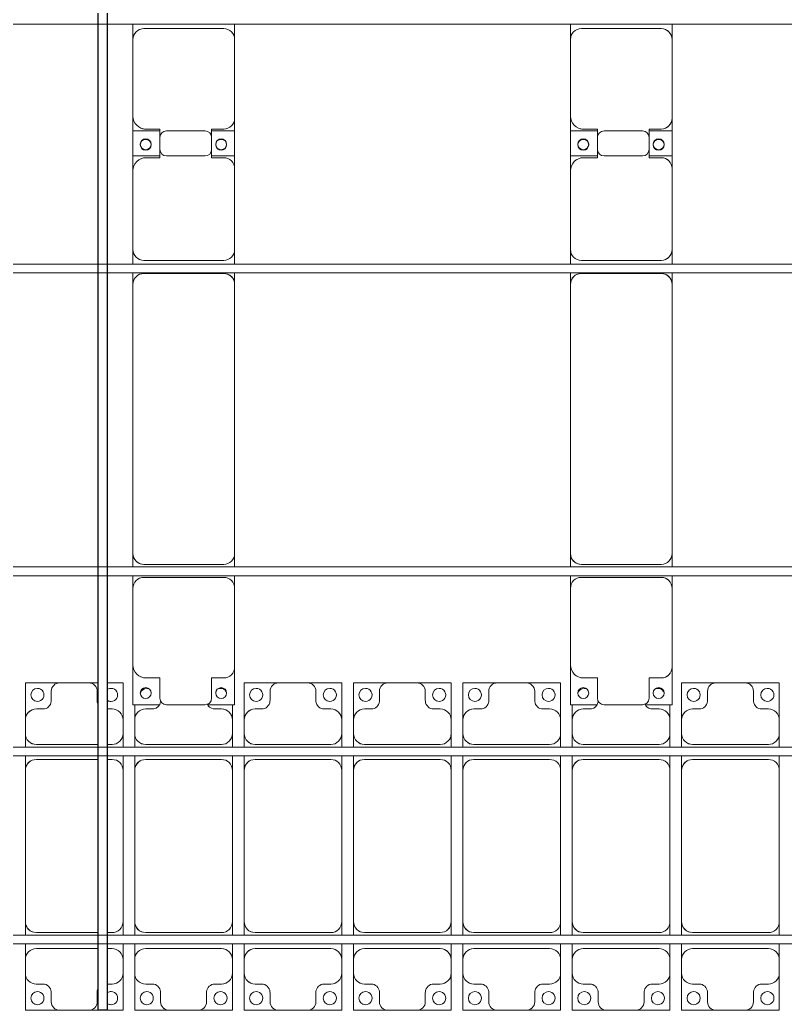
# Model space of a CAD drawing. Header units: millimetres. Extents: x -147246 to 112336, y -213734 to -86506.
# Drawn here: x -104865 to -101366, y -169394 to -164865 of the extents above; entities that cross this region are included whole.
import ezdxf

# ---------------------------------------------------------------- set-up
doc = ezdxf.new("R2010")
doc.units = ezdxf.units.MM
doc.layers.add('A-GENM', color=13, linetype='Continuous', lineweight=9)
doc.layers.add('S-BEAM', color=12, linetype='Continuous', lineweight=9)

# ---------------------------------------------------------------- blocks, each defined once
blk = doc.blocks.new('Dầm C52 - Dầm C52-18789-BỐ TRÍ KHUNG KẾT CẤU BÈ PIN 05')
at = {"layer": 'S-BEAM', "color": 1}
blk.add_line((-74474.3, 20), (74474.3, 20), dxfattribs=at)
blk = doc.blocks.new('Dầm C52 - Dầm C52-18790-BỐ TRÍ KHUNG KẾT CẤU BÈ PIN 05')
at = {"layer": 'S-BEAM', "color": 1}
for p, q in [((-74474.3, 20), (74474.3, 20)), ((74474.3, -20), (-74474.3, -20))]:
    blk.add_line(p, q, dxfattribs=at)
blk = doc.blocks.new('Dầm C52 - Hộp 40x60-38180-BỐ TRÍ KHUNG KẾT CẤU BÈ PIN 05')
at = {"layer": 'S-BEAM', "color": 3, "lineweight": 25}
for p, q in [((-38419.7, 20), (38419.7, 20)), ((38419.7, 20), (38419.7, -20)), ((38419.7, -20), (-38419.7, -20))]:
    blk.add_line(p, q, dxfattribs=at)
blk = doc.blocks.new('Dai phao do pin - DẢI PHAO ĐỠ PIN-36380-BỐ TRÍ KHUNG KẾT CẤU BÈ PIN 05')
at = {"layer": 'A-GENM', "color": 7}
for p, q in [((-1312.2, 241.6), (-1129.7, 241.6)), ((-1312.2, 120.4), (-1312.2, 241.6)), ((-779.7, 241.6), (-1129.7, 241.6)), ((-779.7, 241.6), (-721.9, 241.6)), ((-681.9, 241.6), (-620.3, 241.6)), ((610.3, 241.6), (-620.3, 241.6)), ((610.3, 241.6), (663.1, 241.6)), ((703.1, 241.6), (769.7, 241.6)), ((1129.7, 241.6), (769.7, 241.6)), ((1129.7, 241.6), (1312.2, 241.6)), ((1197.8, 241.6), (1380.3, 241.6)), ((1197.8, 118.2), (1197.8, 241.6)), ((1312.2, 241.6), (1312.2, 118.2)), ((1730.3, 241.6), (1380.3, 241.6)), ((1730.3, 241.6), (1800.5, 241.6)), ((-1189.7, 181.6), (-1189.7, 118.2)), ((-729.7, -173.4), (-729.7, 191.6)), ((-670.3, 191.6), (-670.3, -173.4)), ((660.3, -173.4), (660.3, 191.6)), ((719.7, 191.6), (719.7, -173.4)), ((1189.7, 118.2), (1189.7, 181.6)), ((1320.3, 181.6), (1320.3, 118.2)), ((1780.3, -173.4), (1780.3, 191.6)), ((-1189.7, 118.2), (-1282.2, 118.2)), ((1282.2, 118.2), (1189.7, 118.2)), ((1320.3, 118.2), (1227.8, 118.2)), ((-1312.2, 88.2), (-1312.2, -88.2)), ((1197.8, 88.2), (1197.8, -88.2)), ((1312.2, -88.2), (1312.2, 88.2)), ((-1312.2, -223.4), (-1312.2, -100.4)), ((-1282.2, -118.2), (-1189.7, -118.2)), ((-1189.7, -118.2), (-1189.7, -173.4)), ((1189.7, -173.4), (1189.7, -118.2)), ((1189.7, -118.2), (1282.2, -118.2)), ((1197.8, -223.4), (1197.8, -118.2)), ((1227.8, -118.2), (1320.3, -118.2)), ((1312.2, -118.2), (1312.2, -223.4)), ((1320.3, -118.2), (1320.3, -173.4)), ((-1139.7, -223.4), (-1312.2, -223.4)), ((-1139.7, -223.4), (-779.7, -223.4)), ((-721.9, -223.4), (-779.7, -223.4)), ((-620.3, -223.4), (-681.9, -223.4)), ((-620.3, -223.4), (610.3, -223.4)), ((663.1, -223.4), (610.3, -223.4)), ((769.7, -223.4), (703.1, -223.4)), ((769.7, -223.4), (1139.7, -223.4)), ((1312.2, -223.4), (1139.7, -223.4)), ((1370.3, -223.4), (1197.8, -223.4)), ((1370.3, -223.4), (1730.3, -223.4)), ((1800.5, -223.4), (1730.3, -223.4))]:
    blk.add_line(p, q, dxfattribs=at)
for centre, radius, start, end in [((-1129.7, 181.6), 60, 90, 180), ((-779.7, 191.6), 50, 360, 90), ((-779.7, 191.6), 50, 360, 45), ((-620.3, 191.6), 50, 90, 180), ((-620.3, 191.6), 50, 105, 180), ((610.3, 191.6), 50, 360, 90), ((610.3, 191.6), 50, 15, 90), ((769.7, 191.6), 50, 90, 180), ((769.7, 191.6), 50, 135, 180), ((1129.7, 181.6), 60, 360, 90), ((1380.3, 181.6), 60, 90, 180), ((1730.3, 191.6), 50, 360, 90), ((1730.3, 191.6), 50, 360, 45), ((-1258.6, 183.2), 25, 0, 180), ((-1258.6, 183.2), 25, 180, 360), ((-1129.7, 181.6), 60, 150, 180), ((1129.7, 181.6), 60, 360, 30), ((1248.6, 183.2), 25, 360, 180), ((1248.6, 183.2), 25, 180, 0), ((1251.4, 183.2), 25, 0, 180), ((1251.4, 183.2), 25, 180, 360), ((1380.3, 181.6), 60, 150, 180), ((-1282.2, 88.2), 30, 90, 180), ((1227.8, 88.2), 30, 90, 180), ((1282.2, 88.2), 30, 360, 90), ((-1282.2, -88.2), 30, 180, 270), ((1227.8, -88.2), 30, 180, 270), ((1282.2, -88.2), 30, 270, 360), ((-1282.2, -88.2), 30, 210, 240), ((-1258.6, -161.8), 25, 0, 180), ((-1258.6, -161.8), 25, 180, 0), ((-1258.6, -161.8), 25, 75, 90), ((-1139.7, -173.4), 50, 180, 270), ((-1139.7, -173.4), 50, 180, 225), ((-779.7, -173.4), 50, 270, 360), ((-779.7, -173.4), 50, 315, 360), ((-620.3, -173.4), 50, 180, 270), ((-620.3, -173.4), 50, 180, 270), ((610.3, -173.4), 50, 270, 360), ((610.3, -173.4), 50, 285, 360), ((769.7, -173.4), 50, 180, 270), ((769.7, -173.4), 50, 180, 225), ((1139.7, -173.4), 50, 270, 360), ((1139.7, -173.4), 50, 315, 360), ((1248.6, -161.8), 25, 0, 180), ((1248.6, -161.8), 25, 180, 360), ((1251.4, -161.8), 25, 0, 180), ((1251.4, -161.8), 25, 180, 0), ((1370.3, -173.4), 50, 180, 270), ((1370.3, -173.4), 50, 180, 225), ((1730.3, -173.4), 50, 270, 360), ((1730.3, -173.4), 50, 315, 360)]:
    blk.add_arc(centre, radius, start, end, dxfattribs=at)
blk = doc.blocks.new('Dai phao do pin - DẢI PHAO ĐỠ PIN-36411-BỐ TRÍ KHUNG KẾT CẤU BÈ PIN 05')
at = {"layer": 'A-GENM', "color": 7}
for p, q in [((-1312.2, 241.6), (-1129.7, 241.6)), ((-1312.2, 120.4), (-1312.2, 241.6)), ((-779.7, 241.6), (-1129.7, 241.6)), ((-779.7, 241.6), (-721.9, 241.6)), ((-681.9, 241.6), (-620.3, 241.6)), ((610.3, 241.6), (-620.3, 241.6)), ((610.3, 241.6), (663.1, 241.6)), ((703.1, 241.6), (769.7, 241.6)), ((1129.7, 241.6), (769.7, 241.6)), ((1129.7, 241.6), (1312.2, 241.6)), ((1197.8, 241.6), (1380.3, 241.6)), ((1197.8, 118.2), (1197.8, 241.6)), ((1312.2, 241.6), (1312.2, 118.2)), ((1730.3, 241.6), (1380.3, 241.6)), ((1730.3, 241.6), (1800.5, 241.6)), ((-1189.7, 181.6), (-1189.7, 118.2)), ((-729.7, -173.4), (-729.7, 191.6)), ((-670.3, 191.6), (-670.3, -173.4)), ((660.3, -173.4), (660.3, 191.6)), ((719.7, 191.6), (719.7, -173.4)), ((1189.7, 118.2), (1189.7, 181.6)), ((1320.3, 181.6), (1320.3, 118.2)), ((1780.3, -173.4), (1780.3, 191.6)), ((-1189.7, 118.2), (-1282.2, 118.2)), ((1282.2, 118.2), (1189.7, 118.2)), ((1320.3, 118.2), (1227.8, 118.2)), ((-1312.2, 88.2), (-1312.2, -88.2)), ((1197.8, 88.2), (1197.8, -88.2)), ((1312.2, -88.2), (1312.2, 88.2)), ((-1312.2, -223.4), (-1312.2, -100.4)), ((-1282.2, -118.2), (-1189.7, -118.2)), ((-1189.7, -118.2), (-1189.7, -173.4)), ((1189.7, -173.4), (1189.7, -118.2)), ((1189.7, -118.2), (1282.2, -118.2)), ((1197.8, -223.4), (1197.8, -118.2)), ((1227.8, -118.2), (1320.3, -118.2)), ((1312.2, -118.2), (1312.2, -223.4)), ((1320.3, -118.2), (1320.3, -173.4)), ((-1139.7, -223.4), (-1312.2, -223.4)), ((-1139.7, -223.4), (-779.7, -223.4)), ((-721.9, -223.4), (-779.7, -223.4)), ((-620.3, -223.4), (-681.9, -223.4)), ((-620.3, -223.4), (610.3, -223.4)), ((663.1, -223.4), (610.3, -223.4)), ((769.7, -223.4), (703.1, -223.4)), ((769.7, -223.4), (1139.7, -223.4)), ((1312.2, -223.4), (1139.7, -223.4)), ((1370.3, -223.4), (1197.8, -223.4)), ((1370.3, -223.4), (1730.3, -223.4)), ((1800.5, -223.4), (1730.3, -223.4))]:
    blk.add_line(p, q, dxfattribs=at)
for centre, radius, start, end in [((-1129.7, 181.6), 60, 90, 180), ((-779.7, 191.6), 50, 360, 90), ((-779.7, 191.6), 50, 360, 45), ((-620.3, 191.6), 50, 90, 180), ((-620.3, 191.6), 50, 105, 180), ((610.3, 191.6), 50, 360, 90), ((610.3, 191.6), 50, 15, 90), ((769.7, 191.6), 50, 90, 180), ((769.7, 191.6), 50, 135, 180), ((1129.7, 181.6), 60, 360, 90), ((1380.3, 181.6), 60, 90, 180), ((1730.3, 191.6), 50, 360, 90), ((1730.3, 191.6), 50, 360, 45), ((-1258.6, 183.2), 25, 0, 180), ((-1258.6, 183.2), 25, 180, 360), ((-1129.7, 181.6), 60, 150, 180), ((1129.7, 181.6), 60, 360, 30), ((1248.6, 183.2), 25, 360, 180), ((1248.6, 183.2), 25, 180, 0), ((1251.4, 183.2), 25, 0, 180), ((1251.4, 183.2), 25, 180, 360), ((1380.3, 181.6), 60, 150, 180), ((-1282.2, 88.2), 30, 90, 180), ((1227.8, 88.2), 30, 90, 180), ((1282.2, 88.2), 30, 360, 90), ((-1282.2, -88.2), 30, 180, 270), ((1227.8, -88.2), 30, 180, 270), ((1282.2, -88.2), 30, 270, 360), ((-1282.2, -88.2), 30, 210, 240), ((-1258.6, -161.8), 25, 0, 180), ((-1258.6, -161.8), 25, 180, 0), ((-1258.6, -161.8), 25, 75, 90), ((-1139.7, -173.4), 50, 180, 270), ((-1139.7, -173.4), 50, 180, 225), ((-779.7, -173.4), 50, 270, 360), ((-779.7, -173.4), 50, 315, 360), ((-620.3, -173.4), 50, 180, 270), ((-620.3, -173.4), 50, 180, 270), ((610.3, -173.4), 50, 270, 360), ((610.3, -173.4), 50, 285, 360), ((769.7, -173.4), 50, 180, 270), ((769.7, -173.4), 50, 180, 225), ((1139.7, -173.4), 50, 270, 360), ((1139.7, -173.4), 50, 315, 360), ((1248.6, -161.8), 25, 0, 180), ((1248.6, -161.8), 25, 180, 360), ((1251.4, -161.8), 25, 0, 180), ((1251.4, -161.8), 25, 180, 0), ((1370.3, -173.4), 50, 180, 270), ((1370.3, -173.4), 50, 180, 225), ((1730.3, -173.4), 50, 270, 360), ((1730.3, -173.4), 50, 315, 360)]:
    blk.add_arc(centre, radius, start, end, dxfattribs=at)
blk = doc.blocks.new('Dai phaodi lai - DẢI PHAO ĐI LẠI-37321-BỐ TRÍ KHUNG KẾT CẤU BÈ PIN 05')
at = {"layer": 'A-GENM', "color": 7}
for p, q in [((35276.8, 748.4), (35433.1, 748.4)), ((35276.8, 579.3), (35276.8, 748.4)), ((35566.9, 748.4), (35433.1, 748.4)), ((35566.9, 748.4), (35609.3, 748.4)), ((35650, 748.4), (35723.2, 748.4)), ((35723.2, 748.4), (35723.2, 579.3)), ((36276.8, 748.4), (36433.1, 748.4)), ((36276.8, 579.3), (36276.8, 748.4)), ((36566.9, 748.4), (36433.1, 748.4)), ((36566.9, 748.4), (36723.2, 748.4)), ((36723.2, 748.4), (36723.2, 579.3)), ((36776.8, 748.4), (36933.1, 748.4)), ((36776.8, 579.3), (36776.8, 748.4)), ((37066.9, 748.4), (36933.1, 748.4)), ((37066.9, 748.4), (37223.2, 748.4)), ((37223.2, 748.4), (37223.2, 579.3)), ((37276.8, 748.4), (37433.1, 748.4)), ((37276.8, 579.3), (37276.8, 748.4)), ((37566.9, 748.4), (37433.1, 748.4)), ((37566.9, 748.4), (37723.2, 748.4)), ((37723.2, 748.4), (37723.2, 579.3)), ((38276.8, 748.4), (38433.1, 748.4)), ((38276.8, 579.3), (38276.8, 748.4)), ((38566.9, 748.4), (38433.1, 748.4)), ((38566.9, 748.4), (38723.2, 748.4)), ((38723.2, 748.4), (38723.2, 579.3)), ((35395.1, 710.4), (35395.1, 670.7)), ((35604.9, 670.7), (35604.9, 710.4)), ((36395.1, 710.4), (36395.1, 670.7)), ((36604.9, 670.7), (36604.9, 710.4)), ((36895.1, 710.4), (36895.1, 670.7)), ((37104.9, 670.7), (37104.9, 710.4)), ((37395.1, 710.4), (37395.1, 670.7)), ((37604.9, 670.7), (37604.9, 710.4)), ((38395.1, 710.4), (38395.1, 670.7)), ((38604.9, 670.7), (38604.9, 710.4)), ((35776.8, 579.3), (35776.8, 648.9)), ((36223.2, 649.2), (36223.2, 579.3)), ((37776.8, 579.3), (37776.8, 648.9)), ((38223.2, 649.2), (38223.2, 579.3)), ((35364.3, 629.3), (35326.8, 629.3)), ((35673.2, 629.3), (35650, 629.3)), ((35864.3, 629.3), (35826.8, 629.3)), ((36173.2, 629.3), (36135.7, 629.3)), ((36364.3, 629.3), (36326.8, 629.3)), ((36673.2, 629.3), (36635.7, 629.3)), ((36864.3, 629.3), (36826.8, 629.3)), ((37173.2, 629.3), (37135.7, 629.3)), ((37364.3, 629.3), (37326.8, 629.3)), ((37673.2, 629.3), (37635.7, 629.3)), ((37864.3, 629.3), (37826.8, 629.3)), ((38173.2, 629.3), (38135.7, 629.3)), ((38364.3, 629.3), (38326.8, 629.3)), ((38673.2, 629.3), (38635.7, 629.3)), ((35276.8, 579.3), (35276.8, 516.7)), ((35723.2, 516.7), (35723.2, 579.3)), ((35776.8, 579.3), (35776.8, 516.7)), ((36223.2, 516.7), (36223.2, 579.3)), ((36276.8, 579.3), (36276.8, 516.7)), ((36723.2, 516.7), (36723.2, 579.3)), ((36776.8, 579.3), (36776.8, 516.7)), ((37223.2, 516.7), (37223.2, 579.3)), ((37276.8, 579.3), (37276.8, 516.7)), ((37723.2, 516.7), (37723.2, 579.3)), ((37776.8, 579.3), (37776.8, 516.7)), ((38223.2, 516.7), (38223.2, 579.3)), ((38276.8, 579.3), (38276.8, 516.7)), ((38723.2, 516.7), (38723.2, 579.3)), ((35276.8, 455.1), (35276.8, 516.7)), ((35723.2, 516.7), (35723.2, 455.1)), ((35776.8, 455.1), (35776.8, 516.7)), ((36223.2, 516.7), (36223.2, 455.1)), ((36276.8, 455.1), (36276.8, 516.7)), ((36723.2, 516.7), (36723.2, 455.1)), ((36776.8, 455.1), (36776.8, 516.7)), ((37223.2, 516.7), (37223.2, 455.1)), ((37276.8, 455.1), (37276.8, 516.7)), ((37723.2, 516.7), (37723.2, 455.1)), ((37776.8, 455.1), (37776.8, 516.7)), ((38223.2, 516.7), (38223.2, 455.1)), ((38276.8, 455.1), (38276.8, 516.7)), ((38723.2, 516.7), (38723.2, 455.1)), ((35326.8, 466.7), (35609.3, 466.7)), ((35650, 466.7), (35673.2, 466.7)), ((35826.8, 466.7), (36173.2, 466.7)), ((36326.8, 466.7), (36673.2, 466.7)), ((36826.8, 466.7), (37173.2, 466.7)), ((37326.8, 466.7), (37673.2, 466.7)), ((37826.8, 466.7), (38173.2, 466.7)), ((38326.8, 466.7), (38673.2, 466.7)), ((35276.8, 348.3), (35276.8, 415.1)), ((35723.2, 415.1), (35723.2, 348.3)), ((35776.8, 348.3), (35776.8, 415.1)), ((36223.2, 415.1), (36223.2, 348.3)), ((36276.8, 348.3), (36276.8, 415.1)), ((36723.2, 415.1), (36723.2, 348.3)), ((36776.8, 348.3), (36776.8, 415.1)), ((37223.2, 415.1), (37223.2, 348.3)), ((37276.8, 348.3), (37276.8, 415.1)), ((37723.2, 415.1), (37723.2, 348.3)), ((37776.8, 348.3), (37776.8, 415.1)), ((38223.2, 415.1), (38223.2, 348.3)), ((38276.8, 348.3), (38276.8, 415.1)), ((38723.2, 415.1), (38723.2, 348.3)), ((35609.3, 398.3), (35326.8, 398.3)), ((35673.2, 398.3), (35650, 398.3)), ((36173.2, 398.3), (35826.8, 398.3)), ((36673.2, 398.3), (36326.8, 398.3)), ((37173.2, 398.3), (36826.8, 398.3)), ((37673.2, 398.3), (37326.8, 398.3)), ((38173.2, 398.3), (37826.8, 398.3)), ((38673.2, 398.3), (38326.8, 398.3)), ((35276.8, 348.3), (35276.8, -343.3)), ((35723.2, -343.3), (35723.2, 348.3)), ((35776.8, 348.3), (35776.8, -343.3)), ((36223.2, -343.3), (36223.2, 348.3)), ((36276.8, 348.3), (36276.8, -343.3)), ((36723.2, -343.3), (36723.2, 348.3)), ((36776.8, 348.3), (36776.8, -343.3)), ((37223.2, -343.3), (37223.2, 348.3)), ((37276.8, 348.3), (37276.8, -343.3)), ((37723.2, -343.3), (37723.2, 348.3)), ((37776.8, 348.3), (37776.8, -343.3)), ((38223.2, -343.3), (38223.2, 348.3)), ((38276.8, 348.3), (38276.8, -343.3)), ((38723.2, -343.3), (38723.2, 348.3)), ((35276.8, -404.9), (35276.8, -343.3)), ((35723.2, -343.3), (35723.2, -404.9)), ((35776.8, -404.9), (35776.8, -343.3)), ((36223.2, -343.3), (36223.2, -404.9)), ((36276.8, -404.9), (36276.8, -343.3)), ((36723.2, -343.3), (36723.2, -404.9)), ((36776.8, -404.9), (36776.8, -343.3)), ((37223.2, -343.3), (37223.2, -404.9)), ((37276.8, -404.9), (37276.8, -343.3)), ((37723.2, -343.3), (37723.2, -404.9)), ((37776.8, -404.9), (37776.8, -343.3)), ((38223.2, -343.3), (38223.2, -404.9)), ((38276.8, -404.9), (38276.8, -343.3)), ((38723.2, -343.3), (38723.2, -404.9)), ((35326.8, -393.3), (35609.3, -393.3)), ((35650, -393.3), (35673.2, -393.3)), ((35826.8, -393.3), (36173.2, -393.3)), ((36326.8, -393.3), (36673.2, -393.3)), ((36826.8, -393.3), (37173.2, -393.3)), ((37326.8, -393.3), (37673.2, -393.3)), ((37826.8, -393.3), (38173.2, -393.3)), ((38326.8, -393.3), (38673.2, -393.3)), ((35276.8, -516.7), (35276.8, -444.9)), ((35723.2, -444.9), (35723.2, -516.7)), ((35776.8, -516.7), (35776.8, -444.9)), ((36223.2, -444.9), (36223.2, -516.7)), ((36276.8, -516.7), (36276.8, -444.9)), ((36723.2, -444.9), (36723.2, -516.7)), ((36776.8, -516.7), (36776.8, -444.9)), ((37223.2, -444.9), (37223.2, -516.7)), ((37276.8, -516.7), (37276.8, -444.9)), ((37723.2, -444.9), (37723.2, -516.7)), ((37776.8, -516.7), (37776.8, -444.9)), ((38223.2, -444.9), (38223.2, -516.7)), ((38276.8, -516.7), (38276.8, -444.9)), ((38723.2, -444.9), (38723.2, -516.7)), ((35609.3, -466.7), (35326.8, -466.7)), ((35673.2, -466.7), (35650, -466.7)), ((36173.2, -466.7), (35826.8, -466.7)), ((36673.2, -466.7), (36326.8, -466.7)), ((37173.2, -466.7), (36826.8, -466.7)), ((37673.2, -466.7), (37326.8, -466.7)), ((38173.2, -466.7), (37826.8, -466.7)), ((38673.2, -466.7), (38326.8, -466.7)), ((35276.8, -516.7), (35276.8, -579.3)), ((35723.2, -579.3), (35723.2, -516.7)), ((35776.8, -516.7), (35776.8, -579.3)), ((36223.2, -579.3), (36223.2, -516.7)), ((36276.8, -516.7), (36276.8, -579.3)), ((36723.2, -579.3), (36723.2, -516.7)), ((36776.8, -516.7), (36776.8, -579.3)), ((37223.2, -579.3), (37223.2, -516.7)), ((37276.8, -516.7), (37276.8, -579.3)), ((37723.2, -579.3), (37723.2, -516.7)), ((37776.8, -516.7), (37776.8, -579.3)), ((38223.2, -579.3), (38223.2, -516.7)), ((38276.8, -516.7), (38276.8, -579.3)), ((38723.2, -579.3), (38723.2, -516.7)), ((35276.8, -748.4), (35276.8, -579.3)), ((35723.2, -579.3), (35723.2, -748.4)), ((35776.8, -748.4), (35776.8, -579.3)), ((36223.2, -579.3), (36223.2, -748.4)), ((36276.8, -748.4), (36276.8, -579.3)), ((36723.2, -579.3), (36723.2, -748.4)), ((36776.8, -748.4), (36776.8, -579.3)), ((37223.2, -579.3), (37223.2, -748.4)), ((37276.8, -748.4), (37276.8, -579.3)), ((37723.2, -579.3), (37723.2, -748.4)), ((37776.8, -748.4), (37776.8, -579.3)), ((38223.2, -579.3), (38223.2, -748.4)), ((38276.8, -748.4), (38276.8, -579.3)), ((38723.2, -579.3), (38723.2, -748.4)), ((35326.8, -629.3), (35364.3, -629.3)), ((35650, -629.3), (35673.2, -629.3)), ((35826.8, -629.3), (35864.3, -629.3)), ((36135.7, -629.3), (36173.2, -629.3)), ((36326.8, -629.3), (36364.3, -629.3)), ((36635.7, -629.3), (36673.2, -629.3)), ((36826.8, -629.3), (36864.3, -629.3)), ((37135.7, -629.3), (37173.2, -629.3)), ((37326.8, -629.3), (37364.3, -629.3)), ((37635.7, -629.3), (37673.2, -629.3)), ((37826.8, -629.3), (37864.3, -629.3)), ((38135.7, -629.3), (38173.2, -629.3)), ((38326.8, -629.3), (38364.3, -629.3)), ((38635.7, -629.3), (38673.2, -629.3)), ((35395.1, -670.7), (35395.1, -710.4)), ((35604.9, -710.4), (35604.9, -670.7)), ((35895.1, -670.7), (35895.1, -710.4)), ((36104.9, -710.4), (36104.9, -670.7)), ((36395.1, -670.7), (36395.1, -710.4)), ((36604.9, -710.4), (36604.9, -670.7)), ((36895.1, -670.7), (36895.1, -710.4)), ((37104.9, -710.4), (37104.9, -670.7)), ((37395.1, -670.7), (37395.1, -710.4)), ((37604.9, -710.4), (37604.9, -670.7)), ((37895.1, -670.7), (37895.1, -710.4)), ((38104.9, -710.4), (38104.9, -670.7)), ((38395.1, -670.7), (38395.1, -710.4)), ((38604.9, -710.4), (38604.9, -670.7)), ((35433.1, -748.4), (35276.8, -748.4)), ((35433.1, -748.4), (35566.9, -748.4)), ((35609.3, -748.4), (35566.9, -748.4)), ((35723.2, -748.4), (35650, -748.4)), ((35933.1, -748.4), (35776.8, -748.4)), ((35933.1, -748.4), (36066.9, -748.4)), ((36223.2, -748.4), (36066.9, -748.4)), ((36433.1, -748.4), (36276.8, -748.4)), ((36433.1, -748.4), (36566.9, -748.4)), ((36723.2, -748.4), (36566.9, -748.4)), ((36933.1, -748.4), (36776.8, -748.4)), ((36933.1, -748.4), (37066.9, -748.4)), ((37223.2, -748.4), (37066.9, -748.4)), ((37433.1, -748.4), (37276.8, -748.4)), ((37433.1, -748.4), (37566.9, -748.4)), ((37723.2, -748.4), (37566.9, -748.4)), ((37933.1, -748.4), (37776.8, -748.4)), ((37933.1, -748.4), (38066.9, -748.4)), ((38223.2, -748.4), (38066.9, -748.4)), ((38433.1, -748.4), (38276.8, -748.4)), ((38433.1, -748.4), (38566.9, -748.4)), ((38723.2, -748.4), (38566.9, -748.4))]:
    blk.add_line(p, q, dxfattribs=at)
for centre, radius, start, end in [((35433.1, 710.4), 38, 90, 180), ((35433.1, 710.4), 38, 90, 135), ((35566.9, 710.4), 38, 360, 90), ((35566.9, 710.4), 38, 45, 90), ((36433.1, 710.4), 38, 90, 180), ((36433.1, 710.4), 38, 90, 135), ((36566.9, 710.4), 38, 0, 90), ((36566.9, 710.4), 38, 45, 90), ((36933.1, 710.4), 38, 90, 180), ((36933.1, 710.4), 38, 90, 135), ((37066.9, 710.4), 38, 0, 90), ((37066.9, 710.4), 38, 45, 90), ((37433.1, 710.4), 38, 90, 180), ((37433.1, 710.4), 38, 90, 135), ((37566.9, 710.4), 38, 360, 90), ((37566.9, 710.4), 38, 45, 90), ((38433.1, 710.4), 38, 90, 180), ((38433.1, 710.4), 38, 90, 135), ((38566.9, 710.4), 38, 0, 90), ((38566.9, 710.4), 38, 45, 90), ((35331.6, 693.3), 30, 90, 270), ((35331.6, 693.3), 30, 270, 90), ((35668.4, 693.3), 30, 90, 120), ((35668.4, 693.3), 30, 270, 90), ((35831.6, 693.3), 30, 90, 165), ((35831.6, 693.3), 30, 75, 90), ((36168.4, 693.3), 30, 90, 118.4531), ((36168.4, 693.3), 30, 30, 90), ((36331.6, 693.3), 30, 90, 270), ((36331.6, 693.3), 30, 270, 90), ((36668.4, 693.3), 30, 90, 270), ((36668.4, 693.3), 30, 270, 90), ((36831.6, 693.3), 30, 90, 270), ((36831.6, 693.3), 30, 270, 90), ((37168.4, 693.3), 30, 90, 270), ((37168.4, 693.3), 30, 270, 90), ((37331.6, 693.3), 30, 90, 270), ((37331.6, 693.3), 30, 270, 90), ((37668.4, 693.3), 30, 90, 270), ((37668.4, 693.3), 30, 270, 90), ((37831.6, 693.3), 30, 90, 165), ((37831.6, 693.3), 30, 75, 90), ((38168.4, 693.3), 30, 90, 118.4531), ((38168.4, 693.3), 30, 30, 90), ((38331.6, 693.3), 30, 90, 270), ((38331.6, 693.3), 30, 270, 90), ((38668.4, 693.3), 30, 90, 270), ((38668.4, 693.3), 30, 270, 90), ((35355.2, 668.2), 40, 283.1885, 3.5081), ((35644.8, 668.2), 40, 176.4919, 206.6363), ((35668.4, 693.3), 30, 240, 270), ((35855.2, 668.2), 40, 283.1885, 350.1215), ((36144.8, 668.2), 40, 203.2651, 256.8115), ((36355.2, 668.2), 40, 283.1885, 3.5081), ((36644.8, 668.2), 40, 176.4919, 256.8115), ((36855.2, 668.2), 40, 283.1885, 3.5081), ((37144.8, 668.2), 40, 176.4919, 256.8115), ((37355.2, 668.2), 40, 283.1885, 3.5081), ((37644.8, 668.2), 40, 176.4919, 256.8115), ((37855.2, 668.2), 40, 283.1885, 350.1215), ((38144.8, 668.2), 40, 203.2651, 256.8115), ((38355.2, 668.2), 40, 283.1885, 3.5081), ((38644.8, 668.2), 40, 176.4919, 256.8115), ((35326.8, 579.3), 50, 90, 180), ((35326.8, 579.3), 50, 90, 134.0365), ((35673.2, 579.3), 50, 360, 90), ((35673.2, 579.3), 50, 45, 90), ((35826.8, 579.3), 50, 90, 180), ((35826.8, 579.3), 50, 90, 135), ((36173.2, 579.3), 50, 0, 90), ((36173.2, 579.3), 50, 45, 90), ((36326.8, 579.3), 50, 90, 180), ((36326.8, 579.3), 50, 90, 135), ((36673.2, 579.3), 50, 0, 90), ((36673.2, 579.3), 50, 45, 90), ((36826.8, 579.3), 50, 90, 180), ((36826.8, 579.3), 50, 90, 135), ((37173.2, 579.3), 50, 360, 90), ((37173.2, 579.3), 50, 45, 90), ((37326.8, 579.3), 50, 90, 180), ((37326.8, 579.3), 50, 90, 135), ((37673.2, 579.3), 50, 360, 90), ((37673.2, 579.3), 50, 45, 90), ((37826.8, 579.3), 50, 90, 180), ((37826.8, 579.3), 50, 90, 135), ((38173.2, 579.3), 50, 0, 90), ((38173.2, 579.3), 50, 45, 90), ((38326.8, 579.3), 50, 90, 180), ((38326.8, 579.3), 50, 90, 135), ((38673.2, 579.3), 50, 360, 90), ((38673.2, 579.3), 50, 45, 90), ((35326.8, 516.7), 50, 180, 270), ((35673.2, 516.7), 50, 270, 0), ((35826.8, 516.7), 50, 180, 270), ((36173.2, 516.7), 50, 270, 0), ((36326.8, 516.7), 50, 180, 270), ((36673.2, 516.7), 50, 270, 0), ((36826.8, 516.7), 50, 180, 270), ((37173.2, 516.7), 50, 270, 0), ((37326.8, 516.7), 50, 180, 270), ((37673.2, 516.7), 50, 270, 0), ((37826.8, 516.7), 50, 180, 270), ((38173.2, 516.7), 50, 270, 0), ((38326.8, 516.7), 50, 180, 270), ((38673.2, 516.7), 50, 270, 0), ((35326.8, 516.7), 50, 225.9643, 270), ((35673.2, 516.7), 50, 270, 315), ((35826.8, 516.7), 50, 225, 270), ((36173.2, 516.7), 50, 270, 315), ((36326.8, 516.7), 50, 225, 270), ((36673.2, 516.7), 50, 270, 315), ((36826.8, 516.7), 50, 225, 270), ((37173.2, 516.7), 50, 270, 315), ((37326.8, 516.7), 50, 225, 270), ((37673.2, 516.7), 50, 270, 315), ((37826.8, 516.7), 50, 225, 270), ((38173.2, 516.7), 50, 270, 315), ((38326.8, 516.7), 50, 225, 270), ((38673.2, 516.7), 50, 270, 315), ((35326.8, 348.3), 50, 90, 180), ((35326.8, 348.3), 50, 120, 165), ((35673.2, 348.3), 50, 0, 90), ((35673.2, 348.3), 50, 45, 90), ((35826.8, 348.3), 50, 90, 180), ((35826.8, 348.3), 50, 120, 165), ((36173.2, 348.3), 50, 0, 90), ((36173.2, 348.3), 50, 45, 90), ((36326.8, 348.3), 50, 90, 180), ((36326.8, 348.3), 50, 120, 165), ((36673.2, 348.3), 50, 0, 90), ((36673.2, 348.3), 50, 45, 90), ((36826.8, 348.3), 50, 90, 180), ((36826.8, 348.3), 50, 120, 165), ((37173.2, 348.3), 50, 360, 90), ((37173.2, 348.3), 50, 45, 90), ((37326.8, 348.3), 50, 90, 180), ((37326.8, 348.3), 50, 120, 165), ((37673.2, 348.3), 50, 0, 90), ((37673.2, 348.3), 50, 45, 90), ((37826.8, 348.3), 50, 90, 180), ((37826.8, 348.3), 50, 120, 165), ((38173.2, 348.3), 50, 0, 90), ((38173.2, 348.3), 50, 45, 90), ((38326.8, 348.3), 50, 90, 180), ((38326.8, 348.3), 50, 120, 165), ((38673.2, 348.3), 50, 0, 90), ((38673.2, 348.3), 50, 45, 90), ((35326.8, -343.3), 50, 180, 270), ((35326.8, -343.3), 50, 180, 255), ((35673.2, -343.3), 50, 270, 0), ((35673.2, -343.3), 50, 315, 0), ((35826.8, -343.3), 50, 180, 270), ((35826.8, -343.3), 50, 180, 255), ((36173.2, -343.3), 50, 270, 0), ((36173.2, -343.3), 50, 315, 0), ((36326.8, -343.3), 50, 180, 270), ((36326.8, -343.3), 50, 180, 255), ((36673.2, -343.3), 50, 270, 0), ((36673.2, -343.3), 50, 315, 0), ((36826.8, -343.3), 50, 180, 270), ((36826.8, -343.3), 50, 180, 255), ((37173.2, -343.3), 50, 270, 360), ((37173.2, -343.3), 50, 315, 360), ((37326.8, -343.3), 50, 180, 270), ((37326.8, -343.3), 50, 180, 255), ((37673.2, -343.3), 50, 270, 0), ((37673.2, -343.3), 50, 315, 0), ((37826.8, -343.3), 50, 180, 270), ((37826.8, -343.3), 50, 180, 255), ((38173.2, -343.3), 50, 270, 0), ((38173.2, -343.3), 50, 315, 0), ((38326.8, -343.3), 50, 180, 270), ((38326.8, -343.3), 50, 180, 255), ((38673.2, -343.3), 50, 270, 0), ((38673.2, -343.3), 50, 315, 0), ((35326.8, -516.7), 50, 90, 180), ((35326.8, -516.7), 50, 90, 135), ((35673.2, -516.7), 50, 360, 90), ((35673.2, -516.7), 50, 45, 90), ((35826.8, -516.7), 50, 90, 180), ((35826.8, -516.7), 50, 90, 135), ((36173.2, -516.7), 50, 0, 90), ((36173.2, -516.7), 50, 45, 90), ((36326.8, -516.7), 50, 90, 180), ((36326.8, -516.7), 50, 90, 135), ((36673.2, -516.7), 50, 0, 90), ((36673.2, -516.7), 50, 45, 90), ((36826.8, -516.7), 50, 90, 180), ((36826.8, -516.7), 50, 90, 135), ((37173.2, -516.7), 50, 0, 90), ((37173.2, -516.7), 50, 45, 90), ((37326.8, -516.7), 50, 90, 180), ((37326.8, -516.7), 50, 90, 135), ((37673.2, -516.7), 50, 360, 90), ((37673.2, -516.7), 50, 45, 90), ((37826.8, -516.7), 50, 90, 180), ((37826.8, -516.7), 50, 90, 135), ((38173.2, -516.7), 50, 360, 90), ((38173.2, -516.7), 50, 45, 90), ((38326.8, -516.7), 50, 90, 180), ((38326.8, -516.7), 50, 90, 135), ((38673.2, -516.7), 50, 0, 90), ((38673.2, -516.7), 50, 45, 90), ((35326.8, -579.3), 50, 180, 270), ((35673.2, -579.3), 50, 270, 360), ((35826.8, -579.3), 50, 180, 270), ((36173.2, -579.3), 50, 270, 360), ((36326.8, -579.3), 50, 180, 270), ((36673.2, -579.3), 50, 270, 360), ((36826.8, -579.3), 50, 180, 270), ((37173.2, -579.3), 50, 270, 0), ((37326.8, -579.3), 50, 180, 270), ((37673.2, -579.3), 50, 270, 360), ((37826.8, -579.3), 50, 180, 270), ((38173.2, -579.3), 50, 270, 0), ((38326.8, -579.3), 50, 180, 270), ((38673.2, -579.3), 50, 270, 0), ((35326.8, -579.3), 50, 225, 270), ((35355.2, -668.2), 40, 356.4919, 76.8115), ((35673.2, -579.3), 50, 270, 315), ((35826.8, -579.3), 50, 225, 270), ((35855.2, -668.2), 40, 356.4919, 76.8115), ((36144.8, -668.2), 40, 103.1885, 183.5081), ((36173.2, -579.3), 50, 270, 315), ((36326.8, -579.3), 50, 225, 270), ((36355.2, -668.2), 40, 356.4919, 76.8115), ((36644.8, -668.2), 40, 103.1885, 183.5081), ((36673.2, -579.3), 50, 270, 315), ((36826.8, -579.3), 50, 225, 270), ((36855.2, -668.2), 40, 356.4919, 76.8115), ((37144.8, -668.2), 40, 103.1885, 183.5081), ((37173.2, -579.3), 50, 270, 315), ((37326.8, -579.3), 50, 225, 270), ((37355.2, -668.2), 40, 356.4919, 76.8115), ((37644.8, -668.2), 40, 103.1885, 183.5081), ((37673.2, -579.3), 50, 270, 315), ((37826.8, -579.3), 50, 225, 270), ((37855.2, -668.2), 40, 356.4919, 76.8115), ((38144.8, -668.2), 40, 103.1885, 183.5081), ((38173.2, -579.3), 50, 270, 315), ((38326.8, -579.3), 50, 225, 270), ((38355.2, -668.2), 40, 356.4919, 76.8115), ((38644.8, -668.2), 40, 103.1885, 183.5081), ((38673.2, -579.3), 50, 270, 315), ((35331.6, -693.3), 30, 90, 270), ((35331.6, -693.3), 30, 270, 90), ((35644.8, -668.2), 40, 153.3488, 183.5081), ((35668.4, -693.3), 30, 90, 120), ((35668.4, -693.3), 30, 270, 90), ((35831.6, -693.3), 30, 90, 270), ((35831.6, -693.3), 30, 270, 90), ((36168.4, -693.3), 30, 90, 270), ((36168.4, -693.3), 30, 270, 90), ((36331.6, -693.3), 30, 90, 270), ((36331.6, -693.3), 30, 270, 90), ((36668.4, -693.3), 30, 90, 270), ((36668.4, -693.3), 30, 270, 90), ((36831.6, -693.3), 30, 90, 270), ((36831.6, -693.3), 30, 270, 90), ((37168.4, -693.3), 30, 90, 270), ((37168.4, -693.3), 30, 270, 90), ((37331.6, -693.3), 30, 90, 270), ((37331.6, -693.3), 30, 270, 90), ((37668.4, -693.3), 30, 90, 270), ((37668.4, -693.3), 30, 270, 90), ((37831.6, -693.3), 30, 90, 270), ((37831.6, -693.3), 30, 270, 90), ((38168.4, -693.3), 30, 90, 270), ((38168.4, -693.3), 30, 270, 90), ((38331.6, -693.3), 30, 90, 270), ((38331.6, -693.3), 30, 270, 90), ((38668.4, -693.3), 30, 90, 270), ((38668.4, -693.3), 30, 270, 90), ((35433.1, -710.4), 38, 180, 270), ((35566.9, -710.4), 38, 270, 360), ((35668.4, -693.3), 30, 240, 270), ((35933.1, -710.4), 38, 180, 270), ((36066.9, -710.4), 38, 270, 0), ((36433.1, -710.4), 38, 180, 270), ((36566.9, -710.4), 38, 270, 0), ((36933.1, -710.4), 38, 180, 270), ((37066.9, -710.4), 38, 270, 0), ((37433.1, -710.4), 38, 180, 270), ((37566.9, -710.4), 38, 270, 360), ((37933.1, -710.4), 38, 180, 270), ((38066.9, -710.4), 38, 270, 360), ((38433.1, -710.4), 38, 180, 270), ((38566.9, -710.4), 38, 270, 360), ((35433.1, -710.4), 38, 225, 270), ((35566.9, -710.4), 38, 270, 315), ((35933.1, -710.4), 38, 225, 270), ((36066.9, -710.4), 38, 270, 315), ((36433.1, -710.4), 38, 225, 270), ((36566.9, -710.4), 38, 270, 315), ((36933.1, -710.4), 38, 225, 270), ((37066.9, -710.4), 38, 270, 315), ((37433.1, -710.4), 38, 225, 270), ((37566.9, -710.4), 38, 270, 315), ((37933.1, -710.4), 38, 225, 270), ((38066.9, -710.4), 38, 270, 315), ((38433.1, -710.4), 38, 225, 270), ((38566.9, -710.4), 38, 270, 315)]:
    blk.add_arc(centre, radius, start, end, dxfattribs=at)
blk = doc.blocks.new('HOBANMONG_BEPIN 5_rvt-1-BỐ TRÍ KHUNG KẾT CẤU BÈ PIN 05')
at = {"layer": 'A-GENM', "color": 3, "lineweight": 25}
for name, p, rotation in [('Dai phao do pin - DẢI PHAO ĐỠ PIN-36380-BỐ TRÍ KHUNG KẾT CẤU BÈ PIN 05', (-104105.8, -166685.2), 89.99977101252024), ('Dai phao do pin - DẢI PHAO ĐỠ PIN-36411-BỐ TRÍ KHUNG KẾT CẤU BÈ PIN 05', (-102105.8, -166685.2), 89.99977101252024), ('Dai phaodi lai - DẢI PHAO ĐI LẠI-37321-BỐ TRÍ KHUNG KẾT CẤU BÈ PIN 05', (-140115.8, -168645.6), 359.9997710135151)]:
    blk.add_blockref(name, p, dxfattribs=dict(at, rotation=rotation))
at = {"layer": 'S-BEAM', "color": 3, "lineweight": 25}
for name, p, rotation in [('Dầm C52 - Hộp 40x60-38180-BỐ TRÍ KHUNG KẾT CẤU BÈ PIN 05', (-104485.6, -130974.4), 269.9997710125197), ('Dầm C52 - Dầm C52-18789-BỐ TRÍ KHUNG KẾT CẤU BÈ PIN 05', (-66080.1, -164864.9), 179.9997710135151), ('Dầm C52 - Dầm C52-18790-BỐ TRÍ KHUNG KẾT CẤU BÈ PIN 05', (-66080.1, -166002.2), 179.9997710135151), ('Dầm C52 - Dầm C52-18790-BỐ TRÍ KHUNG KẾT CẤU BÈ PIN 05', (-66080.1, -167387.2), 179.9997710135151), ('Dầm C52 - Dầm C52-18790-BỐ TRÍ KHUNG KẾT CẤU BÈ PIN 05', (-66080.1, -168210.8), 179.9997710135151), ('Dầm C52 - Dầm C52-18790-BỐ TRÍ KHUNG KẾT CẤU BÈ PIN 05', (-66080.1, -169070.8), 179.9997710135151)]:
    blk.add_blockref(name, p, dxfattribs=dict(at, rotation=rotation))

msp = doc.modelspace()

# ---------------------------------------------------------------- block references
at = {"lineweight": 5}
msp.add_blockref('HOBANMONG_BEPIN 5_rvt-1-BỐ TRÍ KHUNG KẾT CẤU BÈ PIN 05', (0, 0), dxfattribs=at)

doc.saveas('drawing.dxf')
